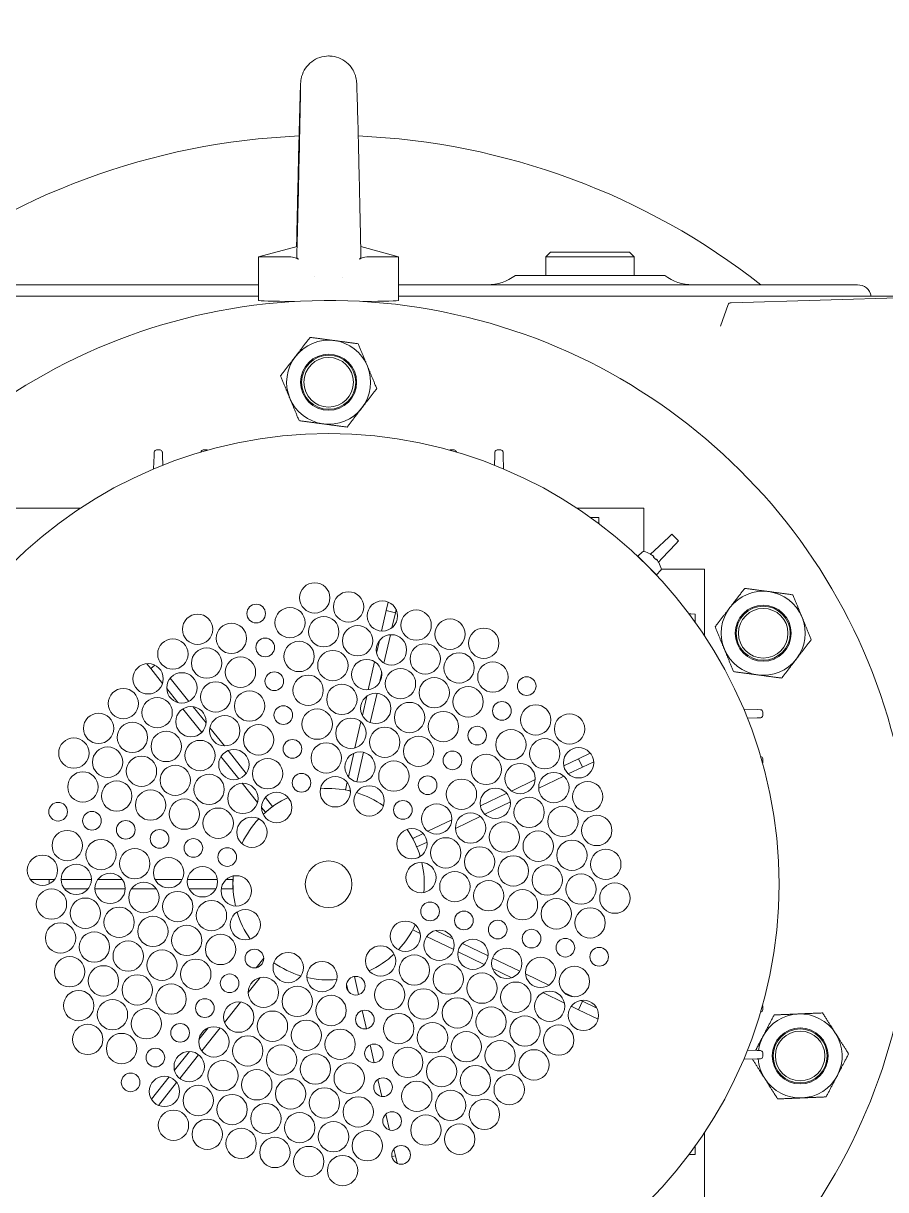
# Model space of a CAD drawing. Extents: x -3873 to 164127, y 7129 to 96529.
# Drawn here: x 85273.9 to 85458.7, y 60625.8 to 60875.6 of the extents above; entities that cross this region are included whole.
import ezdxf

# ---------------------------------------------------------------- set-up
doc = ezdxf.new("R2010")
doc.units = 0
doc.layers.get('0').update_dxf_attribs({"linetype": 'CONTINUOUS'})
doc.layers.add('LAYOUT Kromeka', color=1, linetype='CONTINUOUS', lineweight=5)

# ---------------------------------------------------------------- blocks, each defined once
blk = doc.blocks.new('SD-01-04-645-180-reduktor')
for p, q in [((-64.45, 135.36), (-65.45, 134.36)), ((-47.55, 135.36), (-64.45, 135.36)), ((-47.55, 135.36), (-46.55, 134.36)), ((-6.87, 136.54), (-15, 134.36)), ((6.76, 136.57), (15, 134.36)), ((-65.45, 134.36), (-46.55, 134.36)), ((-65.45, 134.36), (-65.45, 130.36)), ((-46.55, 134.36), (-46.55, 130.36)), ((-9.05, 134.36), (-15, 134.36)), ((-15, 125.02), (-15, 134.36)), ((15, 134.36), (8.96, 134.36)), ((15, 125.02), (15, 134.36)), ((-40, 130.36), (-72, 130.36)), ((-3, 130.02), (-3, 130.02)), ((3, 130.07), (3, 130.07)), ((-110.31, 128.36), (-113.3, 128.36)), ((-110.31, 128.36), (-96.7, 128.36)), ((-93.43, 128.36), (-96.7, 128.36)), ((-93.43, 128.36), (-74.57, 128.36)), ((-71.3, 128.36), (-74.57, 128.36)), ((-71.3, 128.36), (-40.7, 128.36)), ((-37.43, 128.36), (-40.7, 128.36)), ((-37.43, 128.36), (-18.57, 128.36)), ((-15.3, 128.36), (-18.57, 128.36)), ((-15.3, 128.36), (-15, 128.36)), ((15, 128.36), (15.3, 128.36)), ((18.57, 128.36), (15.3, 128.36)), ((18.57, 128.36), (37.43, 128.36)), ((40.7, 128.36), (37.43, 128.36)), ((40.7, 128.36), (71.3, 128.36)), ((-124.65, 125.94), (-15, 125.94)), ((-86.26, 124.51), (-124.4, 125.64)), ((15, 125.94), (124.65, 125.94)), ((-85.62, 124.17), (-83.93, 119.51)), ((-37.37, 92.52), (-37.39, 91.83)), ((-36.13, 93), (-36.87, 93)), ((-35.61, 91.83), (-35.63, 92.52)), ((-26.13, 93), (-26.87, 93)), ((26.87, 93), (26.13, 93)), ((35.63, 92.52), (35.61, 91.83)), ((36.87, 93), (36.13, 93)), ((37.39, 91.83), (37.37, 92.52)), ((-37.49, 88.92), (-37.39, 91.83)), ((-35.61, 91.83), (-35.54, 89.72)), ((35.54, 89.72), (35.61, 91.83)), ((37.39, 91.83), (37.49, 88.92)), ((-67.5, 80.5), (-53.22, 80.5)), ((-67.5, 71.27), (-67.5, 80.5)), ((53.22, 80.5), (67.5, 80.5)), ((-57.9, 77.2), (-57.89, 77.62)), ((-57.86, 78.5), (-57.89, 77.62)), ((-57.86, 78.5), (-56.12, 78.5)), ((-74.95, 73.54), (-73.54, 74.95)), ((-72.9, 74.35), (-73.54, 74.95)), ((-74.95, 73.54), (-74.35, 72.9)), ((-71.46, 69.79), (-74.35, 72.9)), ((-72.9, 74.35), (-69.79, 71.46)), ((-68.95, 70.68), (-69.79, 71.46)), ((-69.5, 70.3), (-69.64, 70.16)), ((-69.64, 70.16), (-69.54, 70.06)), ((-68.88, 70.72), (-68.88, 70.74)), ((-66.26, 70.22), (-68.24, 68.24)), ((-66.26, 70.22), (-67.24, 71.2)), ((-80.5, 53.22), (-80.5, 67.5)), ((-80.5, 67.5), (-71.27, 67.5)), ((-71.46, 69.79), (-70.68, 68.95)), ((-70.74, 68.88), (-70.72, 68.88)), ((-70.16, 69.64), (-70.3, 69.5)), ((-68.24, 68.24), (-70.22, 66.26)), ((-70.06, 69.54), (-70.16, 69.64)), ((-70.22, 66.26), (-71.2, 67.24)), ((-12.35, 58.59), (-12.77, 60.43)), ((-77.62, 57.89), (-78.5, 57.86)), ((-78.5, 56.12), (-78.5, 57.86)), ((-77.62, 57.89), (-77.2, 57.9)), ((-14.3, 58.14), (-14.45, 58.82)), ((-14.3, 58.14), (-12.35, 58.59)), ((-13.56, 54.92), (-14.3, 58.14)), ((-11.34, 54.19), (-12.35, 58.59)), ((-11.84, 47.37), (-13.22, 53.43)), ((-10.27, 49.5), (-10.89, 52.19)), ((-8.48, 41.66), (-9.85, 47.65)), ((-10.86, 43.11), (-11.37, 45.31)), ((35.58, 43.01), (38.11, 46.18)), ((37.22, 46.89), (38.11, 46.18)), ((38.11, 46.18), (38.94, 47.23)), ((29.95, 39.16), (33.92, 44.14)), ((-8.92, 34.61), (-10.36, 40.88)), ((-7.22, 36.12), (-8.16, 40.26)), ((32.31, 38.92), (34.69, 41.89)), ((-91.83, 37.39), (-88.92, 37.49)), ((26.26, 34.53), (29.04, 38.02)), ((27.2, 32.5), (31.23, 37.55)), ((-93, 36.87), (-93, 36.13)), ((-91.83, 37.39), (-92.52, 37.37)), ((-92.52, 35.63), (-91.83, 35.61)), ((-89.72, 35.54), (-91.83, 35.61)), ((-5.64, 29.2), (-6.92, 34.79)), ((22.34, 29.61), (25.44, 33.5)), ((-53.5, 26.88), (-56.03, 28.09)), ((-6.03, 21.92), (-7.48, 28.26)), ((-4.23, 23.02), (-5.38, 28.05)), ((17.66, 23.74), (21.55, 28.62)), ((-93, 26.87), (-93, 26.13)), ((-54.37, 25.07), (-56.79, 26.24)), ((-54.37, 25.07), (-53.5, 26.88)), ((-51.34, 23.61), (-54.37, 25.07)), ((-50.37, 25.36), (-53.5, 26.88)), ((19.26, 22.54), (23.07, 27.33)), ((-45, 20.56), (-50.38, 23.15)), ((-39.15, 19.96), (-44.25, 22.42)), ((-4.67, 19.96), (-4.56, 19.99)), ((-4.56, 19.99), (-3.59, 20.21)), ((-3.59, 20.21), (-3.96, 21.83)), ((15.24, 17.5), (18.52, 21.62)), ((-33.44, 15), (-38.94, 17.64)), ((-32.5, 16.76), (-38.14, 19.48)), ((12, 16.65), (13.55, 18.6)), ((12, 16.65), (12.78, 16.03)), ((12.78, 16.03), (13.56, 15.4)), ((13.56, 15.4), (14.38, 16.42)), ((-27.15, 11.96), (-32.47, 14.53)), ((-21.24, 11.34), (-26.4, 13.82)), ((-18.04, 9.8), (-20.25, 10.86)), ((-18.9, 7.99), (-21.08, 9.04)), ((-18.9, 7.99), (-18.47, 8.89)), ((-18.47, 8.89), (-18.04, 9.8)), ((20.5, 1), (21.96, 1)), ((20.5, 1), (20.5, 0)), ((20.5, 0), (20.5, -1)), ((23.82, 1), (30.25, 1)), ((31.38, 1), (37.18, 1)), ((44.19, 1), (49.46, 1)), ((50.82, 1), (57.32, 1)), ((58.74, 1), (59.87, 1)), ((59.87, 1), (63.89, 1)), ((59.87, 1), (59.87, 0.07)), ((20.5, -1), (23.01, -1)), ((24.16, -1), (29.91, -1)), ((36.91, -1), (42.26, -1)), ((43.58, -1), (50.08, -1)), ((51.54, -1), (56.6, -1)), ((-22.89, -9.91), (-26.63, -11.71)), ((-18.04, -9.8), (-19.63, -10.56)), ((-18.47, -8.89), (-18.57, -8.68)), ((-18.04, -9.8), (-18.47, -8.89)), ((-21, -11.22), (-26.79, -14.01)), ((-28.65, -12.69), (-34.15, -15.34)), ((-27.72, -14.46), (-33.35, -17.17)), ((-35.12, -15.8), (-40.96, -18.61)), ((13.91, -15.84), (15.53, -17.87)), ((-42.17, -19.2), (-47.18, -21.61)), ((-35.09, -18.01), (-39.25, -20.01)), ((-5.54, -19.76), (-6.42, -23.64)), ((-5.14, -19.85), (-5.54, -19.76)), ((14.65, -19.98), (17.22, -23.2)), ((-3.85, -21.38), (-4.2, -22.9)), ((-53.98, -24.89), (-54.37, -25.07)), ((-50.37, -23.15), (-52.26, -24.06)), ((-45.91, -23.22), (-50.52, -25.44)), ((-93, -26.13), (-93, -26.87)), ((-53.5, -26.88), (-57.73, -28.91)), ((-54.37, -25.07), (-57.47, -26.57)), ((-53.5, -26.88), (-54.37, -25.07)), ((-51.98, -26.14), (-53.5, -26.88)), ((-7.2, -27.06), (-8.09, -30.95)), ((18.85, -25.24), (22.32, -29.59)), ((23.27, -30.78), (27.19, -35.7)), ((25.8, -30.75), (27.78, -33.23)), ((-8.88, -34.4), (-9.75, -38.22)), ((-93, -36.13), (-93, -36.87)), ((-91.83, -35.61), (-92.52, -35.63)), ((-92.52, -37.37), (-91.83, -37.39)), ((-91.83, -35.61), (-89.72, -35.54)), ((-88.92, -37.49), (-91.83, -37.39)), ((27.85, -36.53), (31.9, -41.61)), ((29.84, -35.81), (33.04, -39.82)), ((-10.56, -41.79), (-11.4, -45.45)), ((32.57, -42.44), (36.48, -47.35)), ((34.19, -41.27), (37.98, -46.02)), ((37.37, -46.77), (37.04, -47.04)), ((-12.26, -49.22), (-13.04, -52.63)), ((-80.5, -67.5), (-80.5, -53.22)), ((-78.5, -57.86), (-78.5, -56.12)), ((-13.97, -56.71), (-14.3, -58.14)), ((-78.5, -57.86), (-77.62, -57.89)), ((-77.2, -57.9), (-77.62, -57.89)), ((-14.3, -58.14), (-14.67, -59.76)), ((-13.56, -58.31), (-14.3, -58.14))]:
    blk.add_line(p, q)
for centre, radius in [((0, 107.5), 6), ((0, 107.5), 5.79), ((0, 107.5), 5.31), ((0, 0), 96.5), ((-4.26, 59.38), 3.25), ((2.98, 61.32), 3.25), ((-11.51, 57.44), 3.25), ((15.53, 57.96), 2), ((-93.1, 53.75), 6), ((-93.1, 53.75), 5.79), ((-93.1, 53.75), 5.31), ((-18.75, 55.49), 3.25), ((8.28, 56.01), 3.25), ((28.08, 54.59), 3.25), ((-26, 53.55), 3.25), ((-6.2, 52.13), 3.25), ((1.04, 54.07), 3.25), ((20.83, 52.65), 3.25), ((-33.24, 51.61), 3.25), ((-13.45, 50.19), 3.25), ((13.59, 50.71), 2), ((33.38, 49.29), 3.25), ((-20.69, 48.25), 3.25), ((-0.9, 46.83), 3.25), ((6.34, 48.77), 3.25), ((26.14, 47.35), 3.25), ((-35.18, 44.37), 3.25), ((-27.94, 46.31), 3.25), ((-8.15, 44.89), 3.25), ((18.89, 45.41), 3.25), ((-15.39, 42.95), 3.25), ((11.65, 43.47), 2), ((31.44, 42.05), 3.25), ((38.68, 43.99), 3.25), ((-42.43, 42.43), 2), ((-22.63, 41.01), 3.25), ((-2.84, 39.58), 3.25), ((4.4, 41.53), 3.25), ((24.19, 40.1), 3.25), ((-29.88, 39.06), 3.25), ((-10.09, 37.64), 3.25), ((16.95, 38.16), 3.25), ((36.74, 36.74), 3.25), ((43.99, 38.68), 3.25), ((-44.37, 35.18), 3.25), ((-37.12, 37.12), 2), ((-17.33, 35.7), 3.25), ((2.46, 34.28), 3.25), ((9.71, 36.22), 2), ((29.5, 34.8), 3.25), ((-51.61, 33.24), 3.25), ((-24.58, 33.76), 3.25), ((-4.78, 32.34), 3.25), ((22.25, 32.86), 3.25), ((49.29, 33.38), 3.25), ((-39.06, 29.88), 3.25), ((-31.82, 31.82), 2), ((-12.03, 30.4), 3.25), ((15.01, 30.92), 3.25), ((34.8, 29.5), 3.25), ((42.05, 31.44), 3.25), ((-46.31, 27.94), 3.25), ((-19.27, 28.46), 3.25), ((0.52, 27.04), 3.25), ((7.76, 28.98), 2), ((27.56, 27.56), 3.25), ((54.59, 28.08), 3.25), ((-53.55, 26), 3.25), ((-33.76, 24.58), 3.25), ((-26.52, 26.52), 2), ((-6.72, 25.1), 3.25), ((20.31, 25.62), 3.25), ((47.35, 26.14), 3.25), ((-41.01, 22.63), 3.25), ((-13.97, 23.15), 3.25), ((13.07, 23.67), 3.25), ((32.86, 22.25), 3.25), ((40.1, 24.19), 3.25), ((-48.25, 20.69), 3.25), ((-28.46, 19.27), 3.25), ((-21.21, 21.21), 2), ((-1.42, 19.79), 3.25), ((5.82, 21.73), 2), ((25.62, 20.31), 3.25), ((52.65, 20.83), 3.25), ((-55.49, 18.75), 3.25), ((-35.7, 17.33), 3.25), ((-8.67, 17.85), 3.25), ((18.37, 18.37), 3.25), ((38.16, 16.95), 3.25), ((45.41, 18.89), 3.25), ((-42.95, 15.39), 3.25), ((-15.91, 15.91), 2), ((11.13, 16.43), 3.25), ((30.92, 15.01), 3.25), ((57.96, 15.53), 2), ((-50.19, 13.45), 3.25), ((-30.4, 12.03), 3.25), ((-23.15, 13.97), 3.25), ((23.67, 13.07), 3.25), ((50.71, 13.59), 2), ((-57.44, 11.51), 3.25), ((-37.64, 10.09), 3.25), ((16.43, 11.13), 3.25), ((43.47, 11.65), 2), ((-44.89, 8.15), 3.25), ((-17.85, 8.67), 3.25), ((36.22, 9.71), 2), ((56.01, 8.28), 3.25), ((-59.38, 4.26), 3.25), ((-52.13, 6.2), 3.25), ((-32.34, 4.78), 3.25), ((-25.1, 6.72), 3.25), ((21.73, 5.82), 2), ((28.98, 7.76), 2), ((41.53, 4.4), 3.25), ((48.77, 6.34), 3.25), ((-39.58, 2.84), 3.25), ((0, 0), 5), ((34.28, 2.46), 3.25), ((61.32, 2.98), 3.25), ((-46.83, 0.9), 3.25), ((-27.04, -0.52), 3.25), ((-19.79, 1.42), 3.25), ((27.04, 0.52), 3.25), ((54.07, 1.04), 3.25), ((-61.32, -2.98), 3.25), ((-54.07, -1.04), 3.25), ((-34.28, -2.46), 3.25), ((19.79, -1.42), 3.25), ((39.58, -2.84), 3.25), ((46.83, -0.9), 3.25), ((-41.53, -4.4), 3.25), ((32.34, -4.78), 3.25), ((59.38, -4.26), 3.25), ((-48.77, -6.34), 3.25), ((-21.73, -5.82), 2), ((25.1, -6.72), 3.25), ((44.89, -8.15), 3.25), ((52.13, -6.2), 3.25), ((-56.01, -8.28), 3.25), ((-28.98, -7.76), 2), ((17.85, -8.67), 3.25), ((37.64, -10.09), 3.25), ((-43.47, -11.65), 2), ((-36.22, -9.71), 2), ((-23.67, -13.07), 3.25), ((-16.43, -11.13), 3.25), ((30.4, -12.03), 3.25), ((57.44, -11.51), 3.25), ((-50.71, -13.59), 2), ((-30.92, -15.01), 3.25), ((23.15, -13.97), 3.25), ((42.95, -15.39), 3.25), ((50.19, -13.45), 3.25), ((-57.96, -15.53), 2), ((-38.16, -16.95), 3.25), ((-11.13, -16.43), 3.25), ((8.67, -17.85), 3.25), ((15.91, -15.91), 2), ((35.7, -17.33), 3.25), ((-45.41, -18.89), 3.25), ((-25.62, -20.31), 3.25), ((-18.37, -18.37), 3.25), ((1.42, -19.79), 3.25), ((28.46, -19.27), 3.25), ((48.25, -20.69), 3.25), ((55.49, -18.75), 3.25), ((-52.65, -20.83), 3.25), ((-32.86, -22.25), 3.25), ((-5.82, -21.73), 2), ((13.97, -23.15), 3.25), ((21.21, -21.21), 2), ((41.01, -22.63), 3.25), ((-40.1, -24.19), 3.25), ((-20.31, -25.62), 3.25), ((-13.07, -23.67), 3.25), ((6.72, -25.1), 3.25), ((33.76, -24.58), 3.25), ((-54.59, -28.08), 3.25), ((-47.35, -26.14), 3.25), ((-27.56, -27.56), 3.25), ((-0.52, -27.04), 3.25), ((26.52, -26.52), 2), ((46.31, -27.94), 3.25), ((53.55, -26), 3.25), ((-34.8, -29.5), 3.25), ((-7.76, -28.98), 2), ((12.03, -30.4), 3.25), ((19.27, -28.46), 3.25), ((39.06, -29.88), 3.25), ((-42.05, -31.44), 3.25), ((-22.25, -32.86), 3.25), ((-15.01, -30.92), 3.25), ((4.78, -32.34), 3.25), ((31.82, -31.82), 2), ((-101.02, -36.77), 6), ((-101.02, -36.77), 5.79), ((-101.02, -36.77), 5.31), ((-49.29, -33.38), 3.25), ((-29.5, -34.8), 3.25), ((-2.46, -34.28), 3.25), ((17.33, -35.7), 3.25), ((24.58, -33.76), 3.25), ((44.37, -35.18), 3.25), ((51.61, -33.24), 3.25), ((-36.74, -36.74), 3.25), ((-16.95, -38.16), 3.25), ((-9.71, -36.22), 2), ((10.09, -37.64), 3.25), ((-43.99, -38.68), 3.25), ((-24.19, -40.1), 3.25), ((2.84, -39.58), 3.25), ((29.88, -39.06), 3.25), ((37.12, -37.12), 2), ((-31.44, -42.05), 3.25), ((-4.4, -41.53), 3.25), ((15.39, -42.95), 3.25), ((22.63, -41.01), 3.25), ((-38.68, -43.99), 3.25), ((-18.89, -45.41), 3.25), ((-11.65, -43.47), 2), ((8.15, -44.89), 3.25), ((35.18, -44.37), 3.25), ((42.43, -42.43), 2), ((-26.14, -47.35), 3.25), ((0.9, -46.83), 3.25), ((27.94, -46.31), 3.25), ((-33.38, -49.29), 3.25), ((-6.34, -48.77), 3.25), ((13.45, -50.19), 3.25), ((20.69, -48.25), 3.25), ((-20.83, -52.65), 3.25), ((-13.59, -50.71), 2), ((6.2, -52.13), 3.25), ((33.24, -51.61), 3.25), ((-28.08, -54.59), 3.25), ((-1.04, -54.07), 3.25), ((18.75, -55.49), 3.25), ((26, -53.55), 3.25), ((-8.28, -56.01), 3.25), ((11.51, -57.44), 3.25), ((-15.53, -57.96), 2), ((4.26, -59.38), 3.25), ((-2.98, -61.32), 3.25)]:
    blk.add_circle(centre, radius)
for centre, radius, start, end in [((0, 10.36), 347.5, 95.6563, 161.507), ((0, 10.36), 347.5, 18.493, 84.3437), ((-0.25, 11.9), 324.5, 96.0143, 160.4329), ((-0.25, 11.9), 324.5, 19.5671, 83.8969), ((0, 10.36), 150, 92.4231, 128.1249), ((0, 10.36), 150, 51.8751, 87.5769), ((-78, 138.36), 10, 270, 306.8699), ((-34, 138.36), 10, 233.1301, 270), ((-113.3, 125.36), 3, 90, 168.8316), ((0, 0), 125, 27.5003, 322.7498), ((0, 107.5), 9, 97.6075, 157.6075), ((0, 107.5), 9, 37.6075, 97.6075), ((0, 107.5), 9, 337.6075, 37.6075), ((0, 107.5), 9, 157.6075, 217.6075), ((0, 107.5), 9, 277.6075, 337.6075), ((0, 107.5), 9, 217.6075, 277.6075), ((-66.4, 66.4), 4.99, 119.8121, 128.4966), ((-66.4, 66.4), 5, 102.664, 119.7807), ((-67.43, 71.01), 0.27, 45, 102.664), ((-66.4, 66.4), 5, 150.2193, 167.336), ((-71.01, 67.43), 0.27, 167.336, 225), ((-66.4, 66.4), 4.99, 141.5034, 150.1879), ((-67.03, 69.3), 0.1, 135, 163.9257), ((-69.3, 67.03), 0.1, 106.0743, 135), ((-93.1, 53.75), 9, 97.6075, 157.6075), ((-93.1, 53.75), 9, 37.6075, 97.6075), ((-93.1, 53.75), 9, 337.6075, 37.6075), ((-93.1, 53.75), 9, 157.6075, 217.6075), ((-93.1, 53.75), 9, 277.6075, 337.6075), ((-93.1, 53.75), 9, 217.6075, 277.6075), ((0, 0), 20.5, 85.0551, 103.1581), ((0, 0), 20.5, 106.8419, 124.9449), ((0, 0), 20.5, 46.8419, 64.9449), ((0, 0), 20.5, 25.0551, 43.1581), ((0, 0), 20.5, 145.0551, 163.1581), ((0, 0), 20.5, 166.8419, 184.9449), ((0, 0), 20.5, 346.8419, 4.9449), ((0, 0), 20.5, 325.0551, 343.1581), ((0, 0), 20.5, 205.0551, 223.1581), ((0, 0), 20.5, 226.8419, 244.9449), ((0, 0), 20.5, 286.8419, 304.9449), ((0, 0), 20.5, 265.0551, 283.1581), ((-101.02, -36.77), 9, 87.6075, 147.6075), ((-101.02, -36.77), 9, 27.6075, 87.6075), ((-101.02, -36.77), 9, 147.6075, 207.6075), ((-101.02, -36.77), 9, 7.3343, 27.6075), ((-101.02, -36.77), 9, 327.6075, 356.0726), ((-101.02, -36.77), 9, 207.6075, 267.6075), ((-101.02, -36.77), 9, 267.6075, 327.6075), ((0, 10.36), 295.75, 192.7126, 346.8544)]:
    blk.add_arc(centre, radius, start, end)
for centre, major_axis, ratio, start_param, end_param in [((0, 125.02), (15, 0), 0.017455, 3.141593, 4.204761), ((0, 125.02), (15, 0), 0.017455, 5.220017, 6.283185), ((-92.29, 119.51), (-6.62, -4.77), 0.228085, 3.077087, 3.430887), ((-66.71, 66.71), (-3.47, -3.47), 0.894934, 4.636859, 4.787919)]:
    blk.add_ellipse(centre, major_axis=major_axis, ratio=ratio, start_param=start_param, end_param=end_param)
for points, knots in [([(-6.92, 134.33), (-6.89, 135.78), (-6.85, 137.54), (-6.77, 141.4), (-6.72, 143.53), (-6.63, 147.98), (-6.57, 150.36), (-6.47, 154.89), (-6.42, 157.1), (-6.32, 161.29), (-6.26, 163.29), (-6.17, 166.64), (-6.13, 168.04), (-6.06, 170.19), (-6.03, 170.93), (-6.01, 171.5), (-6, 171.59), (-5.99, 171.8), (-5.98, 171.85), (-5.97, 171.97), (-5.96, 172.06), (-5.93, 172.27), (-5.91, 172.38), (-5.87, 172.61), (-5.84, 172.73), (-5.76, 173.05), (-5.7, 173.26), (-5.47, 173.85), (-5.28, 174.23), (-4.73, 175.1), (-4.32, 175.57), (-3.35, 176.38), (-2.78, 176.72), (-1.57, 177.19), (-0.92, 177.32), (-0.18, 177.36), (-0.09, 177.36), (0, 177.36)], [0, 0, 0, 0, 0.681186, 0.681186, 1.354443, 1.354443, 2.05063, 2.05063, 2.722293, 2.722293, 3.425658, 3.425658, 4.104047, 4.104047, 4.792947, 4.792947, 4.981808, 4.981808, 5.026861, 5.026861, 5.073888, 5.073888, 5.113862, 5.113862, 5.15076, 5.15076, 5.21657, 5.21657, 5.342271, 5.342271, 5.525533, 5.525533, 5.720089, 5.720089, 5.915286, 5.915286, 5.941946, 5.941946, 5.941946, 5.941946]), ([(0, 177.36), (0.64, 177.36), (1.29, 177.25), (2.52, 176.85), (3.11, 176.53), (4.14, 175.75), (4.6, 175.26), (5.33, 174.19), (5.61, 173.58), (5.82, 172.84), (5.85, 172.72), (5.9, 172.47), (5.92, 172.35), (5.95, 172.14), (5.96, 172.05), (5.98, 171.92), (5.98, 171.87), (5.99, 171.77), (5.99, 171.72), (6, 171.55), (6.01, 171.46), (6.03, 171.01), (6.05, 170.53), (6.1, 168.81), (6.15, 167.28), (6.25, 163.8), (6.3, 161.87), (6.4, 157.78), (6.45, 155.57), (6.56, 151.01), (6.61, 148.59), (6.71, 144.11), (6.76, 141.96), (6.83, 138.78), (6.85, 137.61), (6.87, 136.54)], [0, 0, 0, 0, 0.192237, 0.192237, 0.387832, 0.387832, 0.582694, 0.582694, 0.777244, 0.777244, 0.816968, 0.816968, 0.856929, 0.856929, 0.899449, 0.899449, 0.934256, 0.934256, 0.995975, 0.995975, 1.162852, 1.162852, 1.665761, 1.665761, 2.45558, 2.45558, 3.146321, 3.146321, 3.822512, 3.822512, 4.527681, 4.527681, 5.197611, 5.197611, 5.624553, 5.624553, 5.624553, 5.624553]), ([(6, 171.2), (6, 171.2), (6, 171.18), (6, 171.07), (6, 170.89), (6.01, 170.19), (6.02, 169.48), (6.06, 167.47), (6.09, 166.03), (6.16, 162.69), (6.2, 160.73), (6.29, 156.57), (6.34, 154.33), (6.44, 149.76), (6.49, 147.38), (6.6, 142.97), (6.65, 140.87), (6.74, 137.25), (6.79, 135.67), (6.83, 134.34)], [1.047765, 1.047765, 1.047765, 1.047765, 1.136298, 1.136298, 1.411526, 1.411526, 1.947774, 1.947774, 2.610018, 2.610018, 3.285624, 3.285624, 3.961707, 3.961707, 4.660224, 4.660224, 5.331165, 5.331165, 5.955552, 5.955552, 5.955552, 5.955552]), ([(-9.05, 134.36), (-8.41, 134.36), (-7.87, 134.3), (-7.08, 134.1), (-6.8, 133.98), (-6.59, 133.85)], [0, 0, 0, 0, 0.241316, 0.241316, 0.4493471, 0.4493471, 0.4493471, 0.4493471]), ([(6.48, 133.85), (6.71, 134), (7.02, 134.12), (7.85, 134.31), (8.36, 134.36), (8.96, 134.36)], [0, 0, 0, 0, 0.226537, 0.226537, 0.4530329, 0.4530329, 0.4530329, 0.4530329]), ([(6.48, 133.85), (6.64, 133.95), (6.74, 134.05), (6.82, 134.23), (6.83, 134.28), (6.83, 134.34)], [0.000001, 0.000001, 0.000001, 0.000001, 0.1534506, 0.1534506, 0.2308706, 0.2308706, 0.2308706, 0.2308706]), ([(-37.37, 92.52), (-37.37, 92.56), (-37.36, 92.59), (-37.32, 92.73), (-37.26, 92.82), (-37.1, 92.95), (-37, 92.99), (-36.89, 93), (-36.88, 93), (-36.87, 93)], [0.6774661, 0.6774661, 0.6774661, 0.6774661, 0.7104241, 0.7104241, 0.7993117, 0.7993117, 0.891256, 0.891256, 0.9018199, 0.9018199, 0.9018199, 0.9018199]), ([(-36.13, 93), (-36.02, 93), (-35.9, 92.96), (-35.71, 92.79), (-35.64, 92.67), (-35.63, 92.52)], [0, 0, 0, 0, 0.0998061, 0.0998061, 0.1959834, 0.1959834, 0.1959834, 0.1959834]), ([(-27.37, 92.54), (-27.36, 92.57), (-27.36, 92.6), (-27.32, 92.73), (-27.26, 92.82), (-27.1, 92.95), (-27, 92.99), (-26.89, 93), (-26.88, 93), (-26.87, 93)], [0.6836061, 0.6836061, 0.6836061, 0.6836061, 0.7104877, 0.7104877, 0.7994124, 0.7994124, 0.8913943, 0.8913943, 0.9019244, 0.9019244, 0.9019244, 0.9019244]), ([(25.92, 92.95), (25.98, 92.98), (26.04, 92.99), (26.11, 93), (26.12, 93), (26.13, 93)], [0.83613139, 0.83613139, 0.83613139, 0.83613139, 0.89148086, 0.89148086, 0.90198947, 0.90198947, 0.90198947, 0.90198947]), ([(26.87, 93), (26.98, 93), (27.1, 92.96), (27.29, 92.8), (27.36, 92.68), (27.37, 92.54)], [0, 0, 0, 0, 0.0998062, 0.0998062, 0.1915429, 0.1915429, 0.1915429, 0.1915429]), ([(35.63, 92.52), (35.63, 92.56), (35.64, 92.59), (35.68, 92.73), (35.74, 92.82), (35.9, 92.95), (36, 92.99), (36.11, 93), (36.12, 93), (36.13, 93)], [0.6824934, 0.6824934, 0.6824934, 0.6824934, 0.7154823, 0.7154823, 0.8056552, 0.8056552, 0.8989226, 0.8989226, 0.909279, 0.909279, 0.909279, 0.909279]), ([(36.87, 93), (36.98, 93), (37.1, 92.96), (37.29, 92.79), (37.36, 92.67), (37.37, 92.52)], [0, 0, 0, 0, 0.0998063, 0.0998063, 0.1959834, 0.1959834, 0.1959834, 0.1959834]), ([(-93, 36.87), (-93, 36.98), (-92.96, 37.1), (-92.79, 37.29), (-92.67, 37.36), (-92.52, 37.37)], [0, 0, 0, 0, 0.0998063, 0.0998063, 0.1959839, 0.1959839, 0.1959839, 0.1959839]), ([(-92.52, 35.63), (-92.56, 35.63), (-92.59, 35.64), (-92.73, 35.68), (-92.82, 35.74), (-92.95, 35.9), (-92.99, 36), (-93, 36.11), (-93, 36.12), (-93, 36.13)], [0.6824934, 0.6824934, 0.6824934, 0.6824934, 0.7154822, 0.7154822, 0.8056552, 0.8056552, 0.8989226, 0.8989226, 0.909279, 0.909279, 0.909279, 0.909279]), ([(-93, 26.87), (-93, 26.98), (-92.96, 27.1), (-92.8, 27.29), (-92.68, 27.36), (-92.54, 27.37)], [0, 0, 0, 0, 0.0998062, 0.0998062, 0.1915429, 0.1915429, 0.1915429, 0.1915429]), ([(-92.95, 25.92), (-92.98, 25.98), (-92.99, 26.04), (-93, 26.11), (-93, 26.12), (-93, 26.13)], [0.83613139, 0.83613139, 0.83613139, 0.83613139, 0.89148086, 0.89148086, 0.90198947, 0.90198947, 0.90198947, 0.90198947]), ([(-93, -26.13), (-93, -26.12), (-93, -26.11), (-92.99, -26.04), (-92.98, -25.98), (-92.95, -25.92)], [-0.01032772, -0.01032772, -0.01032772, -0.01032772, 0, 0, 0.05559614, 0.05559614, 0.05559614, 0.05559614]), ([(-92.54, -27.37), (-92.67, -27.35), (-92.78, -27.29), (-92.95, -27.13), (-93, -26.99), (-93, -26.87)], [0.420206, 0.420206, 0.420206, 0.420206, 0.5017091, 0.5017091, 0.609086, 0.609086, 0.609086, 0.609086]), ([(-93, -36.13), (-93, -36.12), (-93, -36.11), (-92.99, -35.97), (-92.93, -35.84), (-92.74, -35.68), (-92.63, -35.64), (-92.52, -35.63)], [-0.0100703, -0.0100703, -0.0100703, -0.0100703, 0, 0, 0.118637, 0.118637, 0.2218109, 0.2218109, 0.2218109, 0.2218109]), ([(-92.52, -37.37), (-92.65, -37.36), (-92.78, -37.29), (-92.95, -37.13), (-93, -36.99), (-93, -36.87)], [0.4158329, 0.4158329, 0.4158329, 0.4158329, 0.5017092, 0.5017092, 0.6090863, 0.6090863, 0.6090863, 0.6090863])]:
    blk.add_open_spline(points, degree=3, knots=knots)
for points in [[(-6.92, 134.33), (-6.92, 134.16), (-6.82, 133.99), (-6.59, 133.85)], [(-26.13, 93), (-26.06, 93), (-25.99, 92.98), (-25.92, 92.95)]]:
    blk.add_open_spline(points, degree=3)
for points, weights in [([(-8.32, 110.93), (-7.4, 113.16), (-6.34, 115.73)], [2.07772050249, 2.07772050249, 1.92854688201]), ([(-6.34, 115.73), (-3.58, 116.1), (-1.19, 116.42)], [1.92854688201, 2.07772050249, 2.07772050249]), ([(-1.19, 116.42), (1.2, 116.74), (3.96, 117.11)], [2.07772050249, 2.07772050249, 1.92854688201]), ([(3.96, 117.11), (5.66, 114.9), (7.13, 112.99)], [1.92854688201, 2.07772050249, 2.07772050249]), ([(7.13, 112.99), (8.6, 111.08), (10.3, 108.88)], [2.07772050249, 2.07772050249, 1.92854688201]), ([(-10.3, 106.12), (-9.24, 108.7), (-8.32, 110.93)], [1.92854688201, 2.07772050249, 2.07772050249]), ([(8.32, 104.07), (9.24, 106.3), (10.3, 108.88)], [2.07772050249, 2.07772050249, 1.92854688201]), ([(-7.13, 102.01), (-8.6, 103.92), (-10.3, 106.12)], [2.07772050249, 2.07772050249, 1.92854688201]), ([(6.34, 99.27), (7.4, 101.84), (8.32, 104.07)], [1.92854688201, 2.07772050249, 2.07772050249]), ([(-3.96, 97.89), (-5.66, 100.1), (-7.13, 102.01)], [1.92854688201, 2.07772050249, 2.07772050249]), ([(1.19, 98.58), (-1.2, 98.26), (-3.96, 97.89)], [2.07772050249, 2.07772050249, 1.92854688201]), ([(6.34, 99.27), (3.58, 98.9), (1.19, 98.58)], [1.92854688201, 2.07772050249, 2.07772050249]), ([(-99.44, 61.98), (-96.68, 62.35), (-94.29, 62.67)], [1.92854688201, 2.07772050249, 2.07772050249]), ([(-94.29, 62.67), (-91.9, 62.99), (-89.14, 63.36)], [2.07772050249, 2.07772050249, 1.92854688201]), ([(-85.97, 59.24), (-87.44, 61.15), (-89.14, 63.36)], [2.07772050249, 2.07772050249, 1.92854688201]), ([(-101.42, 57.18), (-100.5, 59.41), (-99.44, 61.98)], [2.07772050249, 2.07772050249, 1.92854688201]), ([(-82.8, 55.13), (-84.5, 57.33), (-85.97, 59.24)], [1.92854688201, 2.07772050249, 2.07772050249]), ([(-103.4, 52.37), (-102.34, 54.95), (-101.42, 57.18)], [1.92854688201, 2.07772050249, 2.07772050249]), ([(-82.8, 55.13), (-83.86, 52.55), (-84.78, 50.32)], [1.92854688201, 2.07772050249, 2.07772050249]), ([(-100.23, 48.26), (-101.7, 50.17), (-103.4, 52.37)], [2.07772050249, 2.07772050249, 1.92854688201]), ([(-84.78, 50.32), (-85.7, 48.09), (-86.76, 45.52)], [2.07772050249, 2.07772050249, 1.92854688201]), ([(-97.06, 44.14), (-98.76, 46.35), (-100.23, 48.26)], [1.92854688201, 2.07772050249, 2.07772050249]), ([(-86.76, 45.52), (-89.52, 45.15), (-91.91, 44.83)], [1.92854688201, 2.07772050249, 2.07772050249]), ([(-91.91, 44.83), (-94.3, 44.51), (-97.06, 44.14)], [2.07772050249, 2.07772050249, 1.92854688201]), ([(-108.62, -31.95), (-107.32, -29.91), (-105.83, -27.56)], [2.07772050249, 2.07772050249, 1.92854688201]), ([(-100.64, -27.78), (-103.05, -27.67), (-105.83, -27.56)], [2.07772050249, 2.07772050249, 1.92854688201]), ([(-95.45, -27.99), (-98.23, -27.88), (-100.64, -27.78)], [1.92854688201, 2.07772050249, 2.07772050249]), ([(-95.45, -27.99), (-94.16, -30.46), (-93.04, -32.6)], [1.92854688201, 2.07772050249, 2.07772050249]), ([(-111.4, -36.33), (-109.91, -33.98), (-108.62, -31.95)], [1.92854688201, 2.07772050249, 2.07772050249]), ([(-93.04, -32.6), (-92.28, -34.05), (-91.47, -35.6)], [2.07772050249, 2.07772050249, 2.00899471919]), ([(-108.99, -40.94), (-110.11, -38.8), (-111.4, -36.33)], [2.07772050249, 2.07772050249, 1.92854688201]), ([(-90.78, -37.43), (-92.18, -39.64), (-93.42, -41.59)], [1.94171941771, 2.07772050249, 2.07772050249]), ([(-106.58, -45.54), (-107.87, -43.07), (-108.99, -40.94)], [1.92854688201, 2.07772050249, 2.07772050249]), ([(-93.42, -41.59), (-94.71, -43.62), (-96.2, -45.98)], [2.07772050249, 2.07772050249, 1.92854688201]), ([(-101.39, -45.76), (-103.8, -45.66), (-106.58, -45.54)], [2.07772050249, 2.07772050249, 1.92854688201]), ([(-96.2, -45.98), (-98.98, -45.86), (-101.39, -45.76)], [1.92854688201, 2.07772050249, 2.07772050249])]:
    blk.add_rational_spline(points, weights, degree=2)

msp = doc.modelspace()

# ---------------------------------------------------------------- linework, layer by layer
at = {"layer": 'LAYOUT Kromeka', "elevation": -15419959.69}
msp.add_lwpolyline([(83727.59, 63133.87), (83721.97, 47023.65, 0.412929), (84124.92, 46618.64), (85259.11, 46618.64, 0.415704), (85662.06, 47023.65), (85662.06, 60626.61), (85662.06, 60701.85, 1), (85017.06, 60701.85), (85017.06, 60331.81), (85017.06, 56376, -1), (84371.23, 56376), (84372.61, 60367.81), (84372.59, 63130.55)], format="xyb", dxfattribs=at)

# ---------------------------------------------------------------- block references
at = {"layer": 'LAYOUT Kromeka', "xscale": -1}
msp.add_blockref('SD-01-04-645-180-reduktor', (85339.31, 60691.22, -15419981.6), dxfattribs=at)

doc.saveas('drawing.dxf')
